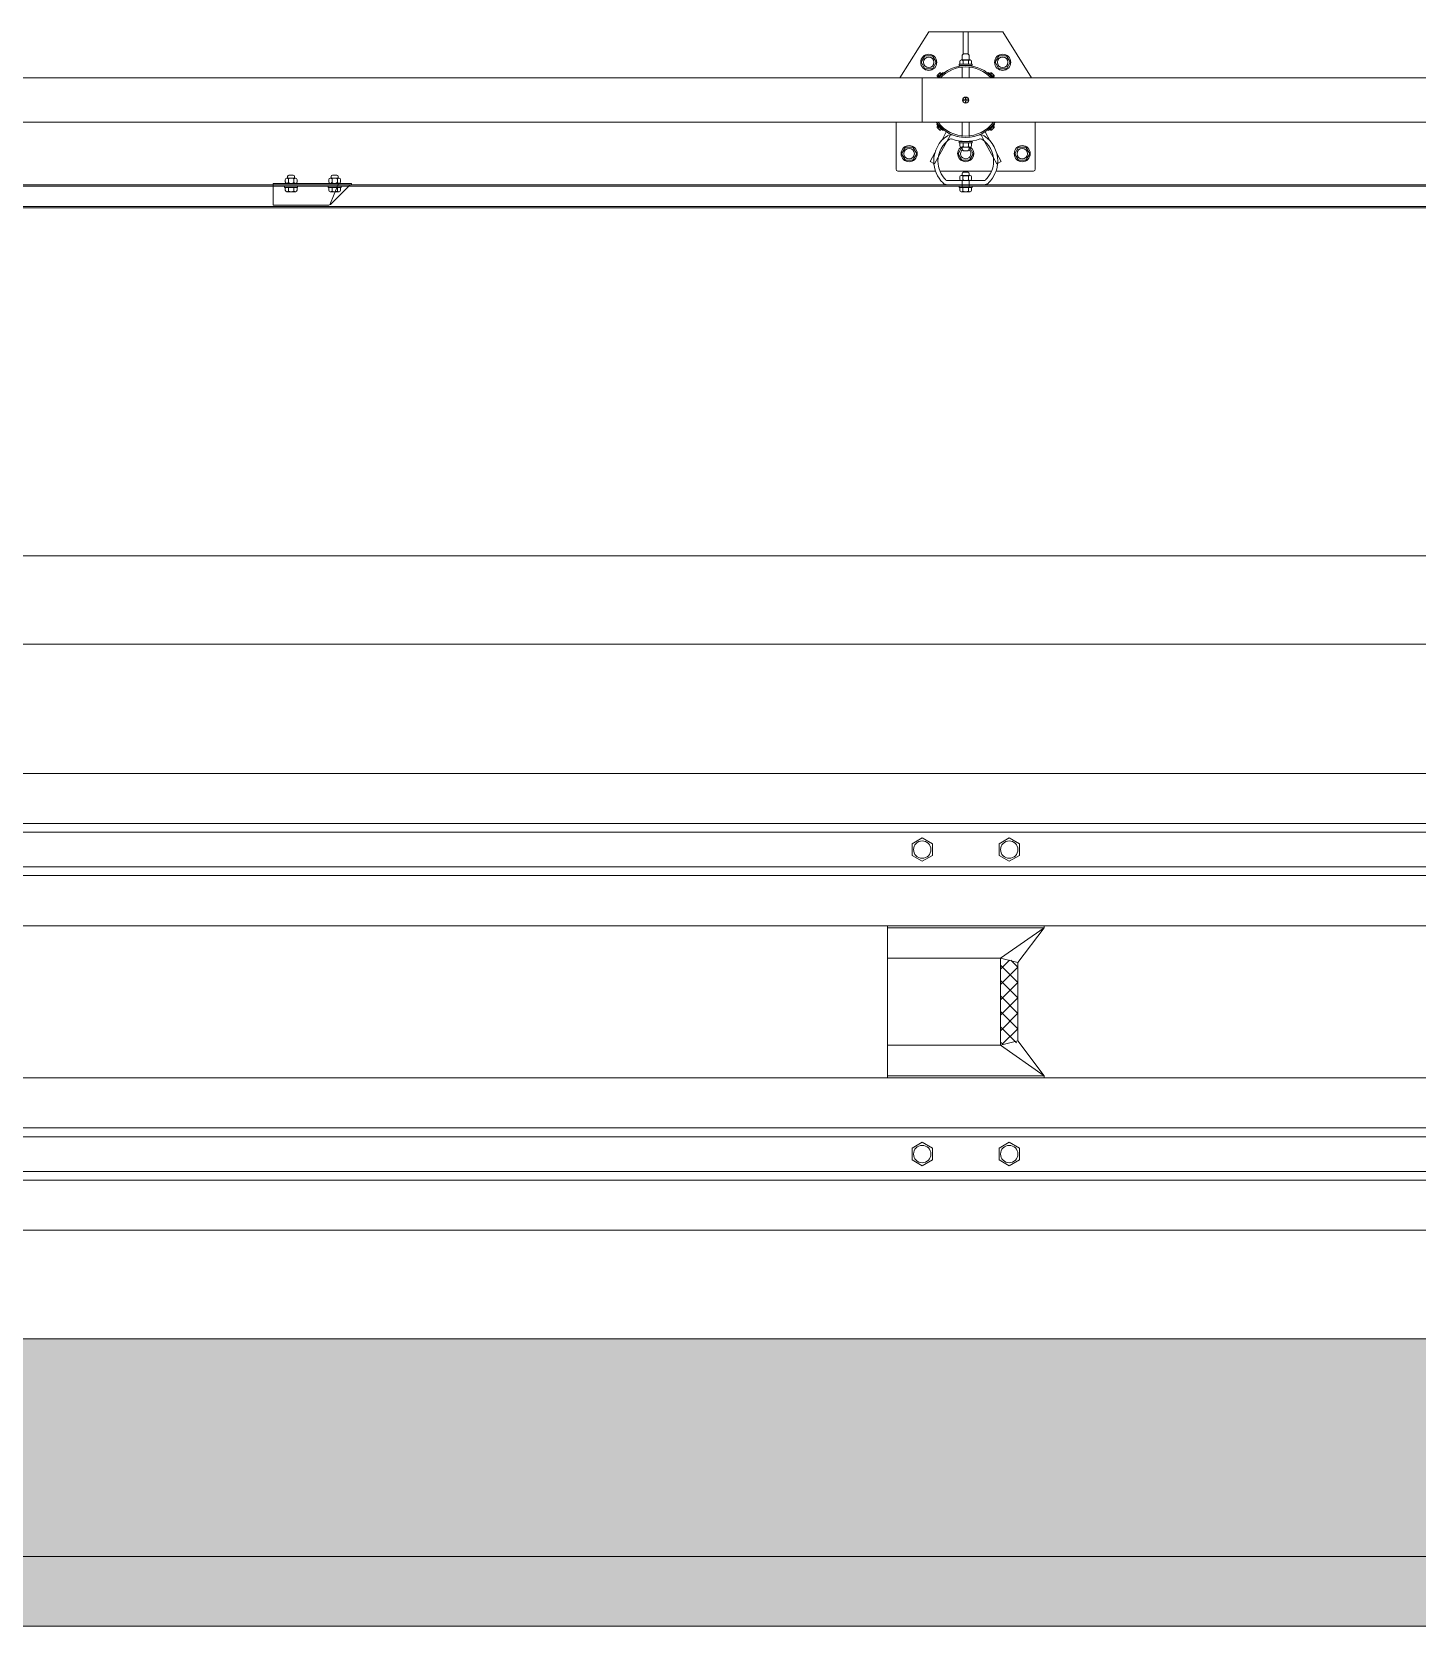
# Model space of a CAD drawing. Header units: millimetres. Extents: x 52484 to 62576, y 42216 to 49344.
# Drawn here: x 57260 to 58852, y 45560 to 47392 of the extents above; entities that cross this region are included whole.
import ezdxf

# ---------------------------------------------------------------- set-up
doc = ezdxf.new("R2010")
doc.units = ezdxf.units.MM
doc.header["$MEASUREMENT"] = 0
doc.layers.get('0').update_dxf_attribs({"lineweight": 13})
doc.layers.add('숨은선', color=252, linetype='Continuous', lineweight=9)

msp = doc.modelspace()

# ---------------------------------------------------------------- hatches: boundary and pattern name
at = {"layer": '숨은선'}
h = msp.add_hatch(dxfattribs=at)
h.set_pattern_fill('AR-CONC', color=256, scale=30, style=0)
h.set_pattern_definition([(50, (984.88, 24472.34), (215.17805, -18.82564), [22.5, -247.5]), (355, (984.88, 24472.34), (-41.6254, 225.65764), [18, -198]), (100.45144, (1002.82, 24470.77), (173.55265, 206.832), [19.12206, -210.3426]), (46.1842, (984.88, 24532.34), (320.1724, -49.6558), [33.75, -371.25]), (96.63564, (1011.57, 24528.2), (280.3986, 292.2356), [28.6831, -315.5141]), (351.18416, (984.9, 24532.34), (280.3986, 292.2356), [27, -297]), (21, (1014.88, 24517.34), (179.0721, -120.78567), [22.5, -247.5]), (326, (1014.88, 24517.34), (72.9946, 217.545), [18, -198]), (71.45144, (1029.8, 24507.27), (252.0667, 96.75935), [19.12206, -210.3426]), (37.5, (984.885, 24472.34), (3.64796, 99.86816), [0, -195.6, 0, -201, 0, -198.75]), (7.5, (984.88, 24472.34), (78.92086, 118.32351), [0, -114.6, 0, -191.1, 0, -75.75]), (327.5, (917.985, 24472.34), (160.14673, -6.76646), [0, -75, 0, -234, 0, -310.5]), (317.5, (887.98, 24472.34), (174.95585, 30.0315), [0, -97.5, 0, -155.4, 0, -220.5])])
edge = h.paths.add_edge_path()
edge.add_line((56356.5, 45889.8), (53974.4, 45889.8))
edge.add_line((53974.4, 45889.8), (53974.4, 45699.8))
edge.add_arc((53964.4, 45699.8), 10, 180, 360, ccw=False)
edge.add_line((53954.4, 45699.8), (53954.4, 45889.8))
edge.add_line((53954.4, 45889.8), (53844.4, 45889.8))
edge.add_line((53844.4, 45889.8), (53844.4, 45699.8))
edge.add_arc((53834.4, 45699.8), 10, 180, 360, ccw=False)
edge.add_line((53824.4, 45699.8), (53824.4, 45889.8))
edge.add_line((53824.4, 45889.8), (53714.4, 45889.8))
edge.add_line((53714.4, 45889.8), (53714.4, 45699.8))
edge.add_arc((53704.4, 45699.8), 10, 180, 360, ccw=False)
edge.add_line((53694.4, 45699.8), (53694.4, 45889.8))
edge.add_line((53694.4, 45889.8), (53484, 45889.8))
edge.add_line((53484, 45889.8), (53484, 45639.8))
edge.add_line((53484, 45639.8), (56356.5, 45639.8))
edge.add_line((56356.5, 45639.8), (56356.5, 45889.8))
edge = h.paths.add_edge_path()
edge.add_line((56694.4, 45889.8), (56356.5, 45889.8))
edge.add_line((56356.5, 45889.8), (56356.5, 45639.8))
edge.add_line((56356.5, 45639.8), (60534.5, 45639.8))
edge.add_line((60534.5, 45639.8), (60534.5, 45889.8))
edge.add_line((60534.5, 45889.8), (56974.4, 45889.8))
edge.add_line((56974.4, 45889.8), (56974.4, 45699.8))
edge.add_arc((56964.4, 45699.8), 10, 180, 360, ccw=False)
edge.add_line((56954.4, 45699.8), (56954.4, 45889.8))
edge.add_line((56954.4, 45889.8), (56844.4, 45889.8))
edge.add_line((56844.4, 45889.8), (56844.4, 45699.8))
edge.add_arc((56834.4, 45699.8), 10, 180, 360, ccw=False)
edge.add_line((56824.4, 45699.8), (56824.4, 45889.8))
edge.add_line((56824.4, 45889.8), (56714.4, 45889.8))
edge.add_line((56714.4, 45889.8), (56714.4, 45699.8))
edge.add_arc((56704.4, 45699.8), 10, 180, 360, ccw=False)
edge.add_line((56694.4, 45699.8), (56694.4, 45889.8))
h = msp.add_hatch(dxfattribs=at)
h.set_pattern_fill('ANSI36', color=256, scale=150, style=0)
h.set_pattern_definition([(45, (984.885, 24472.338), (9.943689, 36.4601934), [46.875, -9.375, 0, -9.375])])
h.paths.add_polyline_path([(60534.5, 45639.8), (56356.5, 45639.8), (56356.5, 45559.8), (60534.5, 45559.8)])
h.paths.add_polyline_path([(53484, 45639.8), (53484, 45559.8), (56356.5, 45559.8), (56356.5, 45639.8)])

# ---------------------------------------------------------------- linework, layer by layer
at = {"color": 7}
for p, q in [((58258, 47339.1, 0), (58291.1, 47392.1, 0)), ((58291.1, 47392.1, 0), (58376.1, 47392.1, 0)), ((58330.6, 47366.2, 0), (58330.6, 47392.1, 0)), ((58330.6, 47392.1, 0), (58336.6, 47392.1, 0)), ((58336.6, 47366.2, 0), (58336.6, 47392.1, 0)), ((58409.2, 47339.1, 0), (58376.1, 47392.1, 0)), ((58329.6, 47365.2, 0), (58331.1, 47366.7, 0)), ((58329.6, 47365.2, 0), (58329.6, 47359.9, 0)), ((58336.1, 47366.7, 0), (58331.1, 47366.7, 0)), ((58337.6, 47365.2, 0), (58336.1, 47366.7, 0)), ((58337.6, 47365.2, 0), (58337.6, 47359.9, 0)), ((58286.8, 47364.6, 0), (58282.5, 47357.1, 0)), ((58282.5, 47357.1, 0), (58286.8, 47349.6, 0)), ((58295.4, 47364.6, 0), (58286.8, 47364.6, 0)), ((58286.8, 47349.6, 0), (58295.4, 47349.6, 0)), ((58299.8, 47357.1, 0), (58295.4, 47364.6, 0)), ((58295.4, 47349.6, 0), (58299.8, 47357.1, 0)), ((58341.1, 47354.9, 0), (58326.1, 47354.9, 0)), ((58326.1, 47354.9, 0), (58326.1, 47353.4, 0)), ((58326.1, 47353.4, 0), (58341.1, 47353.4, 0)), ((58326.9, 47355.7, 0), (58326.9, 47358.1, 0)), ((58338.6, 47359.9, 0), (58328.7, 47359.9, 0)), ((58329.6, 47353.2, 0), (58329.6, 47353.4, 0)), ((58329.6, 47339.1, 0), (58329.6, 47351.6, 0)), ((58330.6, 47359.6, 0), (58336.6, 47359.6, 0)), ((58330.6, 47359, 0), (58330.6, 47354.9, 0)), ((58330.6, 47353.4, 0), (58336.6, 47353.4, 0)), ((58336.8, 47359, 0), (58336.8, 47354.9, 0)), ((58337.6, 47353.2, 0), (58337.6, 47353.4, 0)), ((58337.6, 47339.1, 0), (58337.6, 47351.6, 0)), ((58340.4, 47355.7, 0), (58340.4, 47358.1, 0)), ((58341.1, 47353.4, 0), (58341.1, 47354.9, 0)), ((58367.5, 47357.1, 0), (58371.8, 47364.6, 0)), ((58371.8, 47349.6, 0), (58367.5, 47357.1, 0)), ((58371.8, 47364.6, 0), (58380.4, 47364.6, 0)), ((58380.4, 47349.6, 0), (58371.8, 47349.6, 0)), ((58380.4, 47364.6, 0), (58384.8, 47357.1, 0)), ((58384.8, 47357.1, 0), (58380.4, 47349.6, 0)), ((58300.9, 47342, 0), (58303.9, 47345, 0)), ((58301.9, 47340.2, 0), (58300.9, 47341.2, 0)), ((58302.9, 47341.2, 0), (58301.8, 47342.4, 0)), ((58301.9, 47340.2, 0), (58305.7, 47344, 0)), ((58304.6, 47342.9, 0), (58303.5, 47344.1, 0)), ((58305.7, 47344, 0), (58304.7, 47345, 0)), ((58307.6, 47345.4, 0), (58308.2, 47344.6, 0)), ((58359.6, 47345.4, 0), (58359, 47344.6, 0)), ((58361.5, 47344, 0), (58362.5, 47345, 0)), ((58365.3, 47340.2, 0), (58361.5, 47344, 0)), ((58362.6, 47342.9, 0), (58363.7, 47344.1, 0)), ((58366.3, 47342, 0), (58363.3, 47345, 0)), ((58364.3, 47341.2, 0), (58365.4, 47342.4, 0)), ((58365.3, 47340.2, 0), (58366.3, 47341.2, 0)), ((58253.6, 47234.1, 0), (58253.6, 47288.3, 0)), ((58300.5, 47285.8, 0), (58301.3, 47286.4, 0)), ((58301.9, 47284, 0), (58300.9, 47283, 0)), ((58300.9, 47282.1, 0), (58303.9, 47279.2, 0)), ((58302.9, 47282.9, 0), (58301.8, 47281.8, 0)), ((58301.9, 47284, 0), (58305.7, 47280.2, 0)), ((58304.6, 47281.2, 0), (58303.5, 47280.1, 0)), ((58305.7, 47280.2, 0), (58304.7, 47279.2, 0)), ((58311.3, 47277.2, 0), (58305.6, 47266.6, 0)), ((58307.6, 47278.7, 0), (58308.2, 47279.5, 0)), ((58316.3, 47274.6, 0), (58316, 47273.9, 0)), ((58329.6, 47272.6, 0), (58329.6, 47288.3, 0)), ((58337.6, 47272.6, 0), (58337.6, 47288.3, 0)), ((58350.9, 47274.6, 0), (58351.3, 47273.9, 0)), ((58355.9, 47277.2, 0), (58361.7, 47266.6, 0)), ((58359.6, 47278.7, 0), (58359, 47279.5, 0)), ((58365.3, 47284, 0), (58361.5, 47280.2, 0)), ((58361.5, 47280.2, 0), (58362.5, 47279.2, 0)), ((58362.6, 47281.2, 0), (58363.7, 47280.1, 0)), ((58366.3, 47282.1, 0), (58363.3, 47279.2, 0)), ((58364.3, 47282.9, 0), (58365.4, 47281.8, 0)), ((58365.3, 47284, 0), (58366.3, 47283, 0)), ((58366.7, 47285.8, 0), (58366, 47286.4, 0)), ((58413.6, 47288.3, 0), (58413.6, 47234.1, 0)), ((58264.3, 47259.6, 0), (58260, 47252.1, 0)), ((58272.9, 47259.6, 0), (58264.3, 47259.6, 0)), ((58277.3, 47252.1, 0), (58272.9, 47259.6, 0)), ((58311.8, 47266.1, 0), (58302, 47248.1, 0)), ((58325, 47252.1, 0), (58329.3, 47259.5, 0)), ((58326.1, 47266, 0), (58341.1, 47266, 0)), ((58326.1, 47264.5, 0), (58326.1, 47266, 0)), ((58341.1, 47264.5, 0), (58326.1, 47264.5, 0)), ((58326.9, 47263.7, 0), (58326.9, 47261.3, 0)), ((58338.6, 47259.5, 0), (58328.7, 47259.5, 0)), ((58329.6, 47266, 0), (58329.6, 47266.2, 0)), ((58329.6, 47257, 0), (58329.6, 47259.5, 0)), ((58329.6, 47257, 0), (58331.1, 47255.5, 0)), ((58330.6, 47260.4, 0), (58330.6, 47264.5, 0)), ((58336.1, 47255.5, 0), (58331.1, 47255.5, 0)), ((58337.6, 47257, 0), (58336.1, 47255.5, 0)), ((58336.8, 47260.4, 0), (58336.8, 47264.5, 0)), ((58337.6, 47266, 0), (58337.6, 47266.2, 0)), ((58337.6, 47257, 0), (58337.6, 47259.5, 0)), ((58338, 47259.5, 0), (58342.3, 47252.1, 0)), ((58340.4, 47263.7, 0), (58340.4, 47261.3, 0)), ((58341.1, 47266, 0), (58341.1, 47264.5, 0)), ((58355.4, 47266.1, 0), (58365.2, 47248.1, 0)), ((58390, 47252.1, 0), (58394.3, 47259.6, 0)), ((58394.3, 47259.6, 0), (58402.9, 47259.6, 0)), ((58402.9, 47259.6, 0), (58407.3, 47252.1, 0)), ((58260, 47252.1, 0), (58264.3, 47244.6, 0)), ((58264.3, 47244.6, 0), (58272.9, 47244.6, 0)), ((58272.9, 47244.6, 0), (58277.3, 47252.1, 0)), ((58298.2, 47253, 0), (58292.9, 47243.2, 0)), ((58297, 47240.9, 0), (58292.9, 47243.2, 0)), ((58329.3, 47244.6, 0), (58325, 47252.1, 0)), ((58337.9, 47244.6, 0), (58329.3, 47244.6, 0)), ((58342.3, 47252.1, 0), (58337.9, 47244.6, 0)), ((58369, 47253, 0), (58374.4, 47243.2, 0)), ((58370.2, 47240.9, 0), (58374.4, 47243.2, 0)), ((58394.3, 47244.6, 0), (58390, 47252.1, 0)), ((58402.9, 47244.6, 0), (58394.3, 47244.6, 0)), ((58407.3, 47252.1, 0), (58402.9, 47244.6, 0)), ((57551.6, 47219.8, 0), (57551.6, 47222.2, 0)), ((57563.3, 47224, 0), (57553.4, 47224, 0)), ((57554.3, 47224, 0), (57554.3, 47226, 0)), ((57555.3, 47223.1, 0), (57555.3, 47218.8, 0)), ((57560.8, 47227.5, 0), (57555.8, 47227.5, 0)), ((57561.4, 47223.1, 0), (57561.4, 47218.8, 0)), ((57562.3, 47224, 0), (57562.3, 47226, 0)), ((57565.1, 47219.8, 0), (57565.1, 47222.2, 0)), ((57601.6, 47219.8, 0), (57601.6, 47222.2, 0)), ((57613.3, 47224, 0), (57603.4, 47224, 0)), ((57604.3, 47224, 0), (57604.3, 47226, 0)), ((57605.3, 47223.1, 0), (57605.3, 47218.8, 0)), ((57610.8, 47227.5, 0), (57605.8, 47227.5, 0)), ((57611.4, 47223.1, 0), (57611.4, 47218.8, 0)), ((57612.3, 47224, 0), (57612.3, 47226, 0)), ((57615.1, 47219.8, 0), (57615.1, 47222.2, 0)), ((58298.9, 47232.1, 0), (58255.6, 47232.1, 0)), ((58363.3, 47232.1, 0), (58303.9, 47232.1, 0)), ((58326.9, 47222.9, 0), (58326.9, 47225.3, 0)), ((58338.6, 47227.1, 0), (58328.7, 47227.1, 0)), ((58329.6, 47227.1, 0), (58329.6, 47229.2, 0)), ((58330.5, 47226.2, 0), (58330.5, 47222, 0)), ((58330.6, 47226.6, 0), (58336.6, 47226.6, 0)), ((58336.1, 47230.7, 0), (58331.1, 47230.7, 0)), ((58336.7, 47226.2, 0), (58336.7, 47222, 0)), ((58337.6, 47227.1, 0), (58337.6, 47229.2, 0)), ((58340.4, 47222.9, 0), (58340.4, 47225.3, 0)), ((58411.6, 47232.1, 0), (58368.4, 47232.1, 0))]:
    msp.add_line(p, q, dxfattribs=at)
for p, q in [((59884.7, 47339.1, 0), (53782.5, 47339.1, 0)), ((58283.6, 47339.1, 0), (58283.6, 47288.3, 0)), ((59884.7, 47288.3, 0), (53782.5, 47288.3, 0)), ((58312.6, 47221.1, 0), (58354.6, 47221.1, 0)), ((59743, 47216.4, 0), (56751, 47216.4, 0)), ((57537.6, 47218, 0), (57627.6, 47218, 0)), ((57537.6, 47216.4, 0), (57537.6, 47218, 0)), ((57537.6, 47216.4, 0), (57627.6, 47216.4, 0)), ((57627.6, 47216.4, 0), (57627.6, 47218, 0)), ((58312.6, 47216.4, 0), (58354.6, 47216.4, 0)), ((59743, 47189.8, 0), (56751, 47189.8, 0)), ((60534.5, 46789.8, 0), (53731.3, 46789.8, 0)), ((60534.5, 46688.2, 0), (56904.6, 46688.2, 0)), ((60506.8, 46539.8, 0), (53748.6, 46539.8, 0)), ((58271.9, 46459, 0), (58283.6, 46465.8, 0)), ((58271.9, 46445.5, 0), (58271.9, 46459, 0)), ((58283.6, 46465.8, 0), (58295.3, 46459, 0)), ((58295.3, 46459, 0), (58295.3, 46445.5, 0)), ((58383.6, 46465.8, 0), (58371.9, 46459, 0)), ((58371.9, 46459, 0), (58371.9, 46445.5, 0)), ((58395.3, 46459, 0), (58383.6, 46465.8, 0)), ((58395.3, 46445.5, 0), (58395.3, 46459, 0)), ((58283.6, 46438.8, 0), (58271.9, 46445.5, 0)), ((58295.3, 46445.5, 0), (58283.6, 46438.8, 0)), ((58371.9, 46445.5, 0), (58383.6, 46438.8, 0)), ((58383.6, 46438.8, 0), (58395.3, 46445.5, 0)), ((60550.4, 46364.8, 0), (53763.7, 46364.8, 0)), ((58243.6, 46189.8, 0), (58243.6, 46364.8, 0)), ((58423.6, 46362.3, 0), (58423.6, 46364.8, 0)), ((58373.6, 46327.3, 0), (58393.6, 46322.3, 0)), ((58373.6, 46227.3, 0), (58393.6, 46232.3, 0)), ((60496.8, 46189.8, 0), (53748.6, 46189.8, 0)), ((58423.6, 46189.8, 0), (58423.6, 46192.3, 0)), ((58283.6, 46115.8, 0), (58271.9, 46109, 0)), ((58271.9, 46109, 0), (58271.9, 46095.5, 0)), ((58295.3, 46109, 0), (58283.6, 46115.8, 0)), ((58295.3, 46095.5, 0), (58295.3, 46109, 0)), ((58371.9, 46109, 0), (58383.6, 46115.8, 0)), ((58371.9, 46095.5, 0), (58371.9, 46109, 0)), ((58383.6, 46115.8, 0), (58395.3, 46109, 0)), ((58395.3, 46109, 0), (58395.3, 46095.5, 0)), ((58271.9, 46095.5, 0), (58283.6, 46088.8, 0)), ((58283.6, 46088.8, 0), (58295.3, 46095.5, 0)), ((58383.6, 46088.8, 0), (58371.9, 46095.5, 0)), ((58395.3, 46095.5, 0), (58383.6, 46088.8, 0)), ((60534.5, 46014.8, 0), (53763.7, 46014.8, 0)), ((60534.5, 45889.8, 0), (53484, 45889.8, 0)), ((60534.5, 45639.8, 0), (53484, 45639.8, 0)), ((60534.5, 45559.8, 0), (53484, 45559.8, 0))]:
    msp.add_line(p, q)
at = {"linetype": 'ByBlock'}
for p, q in [((58330.3, 47313.8, 0), (58332.2, 47313.8, 0)), ((58330.3, 47313.5, 0), (58332.2, 47313.5, 0)), ((58333.5, 47315, 0), (58333.5, 47317, 0)), ((58333.5, 47312.3, 0), (58333.5, 47310.4, 0)), ((58333.7, 47315, 0), (58333.7, 47317, 0)), ((58333.7, 47312.3, 0), (58333.7, 47310.4, 0)), ((58336.9, 47313.8, 0), (58334.9, 47313.8, 0)), ((58336.9, 47313.5, 0), (58334.9, 47313.5, 0))]:
    msp.add_line(p, q, dxfattribs=at)
at = {"color": 251}
for p, q in [((58316, 47273.9, 0), (58311.8, 47266.1, 0)), ((58351.3, 47273.9, 0), (58355.4, 47266.1, 0)), ((58297, 47240.9, 0), (58297.9, 47240.4, 0)), ((58297.9, 47240.4, 0), (58302, 47248.1, 0)), ((58365.2, 47248.1, 0), (58369.3, 47240.4, 0)), ((58370.2, 47240.9, 0), (58369.3, 47240.4, 0))]:
    msp.add_line(p, q, dxfattribs=at)
at = {"color": 8}
for p, q in [((57537.6, 47216.4, 0), (57537.6, 47193, 0)), ((57612.6, 47218, 0), (57602.7, 47193.2, 0)), ((57603.4, 47193.7, 0), (57626, 47216.4, 0)), ((57537.6, 47193, 0), (57601.6, 47193, 0)), ((58373.6, 46314.8, 0), (58384, 46325.2, 0)), ((58393.6, 46317, 0), (58385.6, 46325.1, 0)), ((58393.6, 46299.4, 0), (58373.6, 46319.4, 0)), ((58373.6, 46297.1, 0), (58393.6, 46317.1, 0)), ((58393.6, 46281.7, 0), (58373.6, 46301.7, 0)), ((58373.6, 46279.4, 0), (58393.6, 46299.4, 0)), ((58393.6, 46264, 0), (58373.6, 46284, 0)), ((58373.6, 46261.8, 0), (58393.6, 46281.8, 0)), ((58393.6, 46246.3, 0), (58373.6, 46266.3, 0)), ((58373.6, 46244.1, 0), (58393.6, 46264.1, 0)), ((58392.1, 46230.1, 0), (58373.6, 46248.7, 0)), ((58376.1, 46228.5, 0), (58373.6, 46231, 0)), ((58375.7, 46228.5, 0), (58393.6, 46246.4, 0))]:
    msp.add_line(p, q, dxfattribs=at)
at = {"color": 7}
for centre, radius in [((58291.1, 47357.1, 0), 9.25), ((58376.1, 47357.1, 0), 9.25), ((58291.1, 47357.1, 0), 6), ((58376.1, 47357.1, 0), 6), ((58268.6, 47252.1, 0), 9.25), ((58268.6, 47252.1, 0), 6), ((58398.6, 47252.1, 0), 9.25), ((58398.6, 47252.1, 0), 6)]:
    msp.add_circle(centre, radius, dxfattribs=at)
for radius in [3.5, 3.31]:
    msp.add_circle((58333.6, 47313.7, 0), radius)
for centre, radius, start, end in [((58333.6, 47312.1, 0), 41.3, 40.8252, 139.1748), ((58333.6, 47312.1, 0), 39.7, 42.8515, 137.1485), ((58328.7, 47358.1, 0), 1.8, 90, 180), ((58328.7, 47355.7, 0), 1.8, 180, 206.3886), ((58328.2, 47356.1, 0), 3.75, 50.0886, 85.3485), ((58333.7, 47354, 0), 5.91, 58.4504, 121.5496), ((58339.2, 47356.1, 0), 3.75, 95.293, 129.9114), ((58338.6, 47358.1, 0), 1.8, 0, 90), ((58338.6, 47355.7, 0), 1.8, 333.6114, 0), ((58301.3, 47341.6, 0), 0.6, 134.7627, 224.7627), ((58303.3, 47338.2, 0), 4.38, 109.8191, 125.4443), ((58333.6, 47312.1, 0), 42.3, 127.9626, 140.335), ((58303.8, 47342.1, 0), 2, 97.8928, 171.6326), ((58307.6, 47342.5, 0), 4.38, 144.0812, 159.7063), ((58304.3, 47344.5, 0), 0.6, 44.7627, 134.7627), ((58333.6, 47312.1, 0), 42.3, 39.665, 52.0374), ((58362.9, 47344.5, 0), 0.6, 45.2373, 135.2373), ((58359.6, 47342.5, 0), 4.38, 20.2937, 35.9188), ((58363.4, 47342.1, 0), 2, 8.3674, 82.1072), ((58363.9, 47338.2, 0), 4.38, 54.5557, 70.1809), ((58365.9, 47341.6, 0), 0.6, 315.2373, 45.2373), ((58333.6, 47312.1, 0), 41.3, 215.1887, 324.8113), ((58333.6, 47312.1, 0), 42.3, 218.4566, 232.0374), ((58301.3, 47282.6, 0), 0.6, 135.2373, 225.2373), ((58303.3, 47285.9, 0), 4.38, 234.5557, 250.1809), ((58333.6, 47312.1, 0), 39.7, 216.8338, 323.1662), ((58303.8, 47282.1, 0), 2, 188.3674, 262.1072), ((58307.6, 47281.6, 0), 4.38, 200.2937, 215.9188), ((58304.3, 47279.6, 0), 0.6, 225.2373, 315.2373), ((58333.6, 47312.1, 0), 42.3, 307.9626, 321.5434), ((58362.9, 47279.6, 0), 0.6, 224.7627, 314.7627), ((58359.6, 47281.6, 0), 4.38, 324.0812, 339.7063), ((58363.4, 47282.1, 0), 2, 277.8928, 351.6326), ((58363.9, 47285.9, 0), 4.38, 289.8191, 305.4443), ((58365.9, 47282.6, 0), 0.6, 314.7627, 44.7627), ((58333.6, 47252.1, 0), 9.25, 125.6647, 54.185), ((58328.7, 47263.7, 0), 1.8, 153.6114, 180), ((58328.7, 47261.3, 0), 1.8, 180, 270), ((58333.6, 47252.1, 0), 6, 128.5718, 51.4283), ((58328.2, 47263.3, 0), 3.75, 274.6515, 309.9114), ((58333.7, 47265.4, 0), 5.91, 238.4504, 301.5496), ((58339.2, 47263.3, 0), 3.75, 230.0886, 264.707), ((58338.6, 47261.3, 0), 1.8, 270, 0), ((58338.6, 47263.7, 0), 1.8, 0, 26.3886), ((57553.4, 47222.2, 0), 1.8, 90, 180), ((57553.4, 47219.8, 0), 1.81, 179.9449, 262.4314), ((57552.8, 47220.2, 0), 3.75, 50.0886, 85.0279), ((57552.8, 47221.7, 0), 3.77, 275.3415, 310.1988), ((57555.8, 47226, 0), 1.5, 90, 180), ((57558.3, 47218.1, 0), 5.91, 58.4504, 121.5496), ((57558.3, 47223.9, 0), 5.91, 238.4504, 301.5496), ((57560.8, 47226, 0), 1.5, 0, 90), ((57563.8, 47220.2, 0), 3.75, 94.9721, 129.9114), ((57563.9, 47221.7, 0), 3.77, 229.8012, 264.6585), ((57563.3, 47222.2, 0), 1.8, 0, 90), ((57563.3, 47219.8, 0), 1.81, 277.5686, 0.0551), ((57603.4, 47222.2, 0), 1.8, 90, 180), ((57603.4, 47219.8, 0), 1.81, 179.9449, 262.4314), ((57602.8, 47220.2, 0), 3.75, 50.0886, 85.0279), ((57602.8, 47221.7, 0), 3.77, 275.3415, 310.1988), ((57605.8, 47226, 0), 1.5, 90, 180), ((57608.3, 47218.1, 0), 5.91, 58.4504, 121.5496), ((57608.3, 47223.9, 0), 5.91, 238.4504, 301.5496), ((57610.8, 47226, 0), 1.5, 0, 90), ((57613.8, 47220.2, 0), 3.75, 94.9721, 129.9114), ((57613.9, 47221.7, 0), 3.77, 229.8012, 264.6585), ((57613.3, 47222.2, 0), 1.8, 0, 90), ((57613.3, 47219.8, 0), 1.81, 277.5686, 0.0551), ((58255.6, 47234.1, 0), 2, 180, 270), ((58328.7, 47225.3, 0), 1.8, 90, 180), ((58328.7, 47222.9, 0), 1.81, 179.9449, 262.4314), ((58328.1, 47223.4, 0), 3.75, 50.0886, 85.0279), ((58328.1, 47224.9, 0), 3.77, 275.3415, 310.1988), ((58328.7, 47222.9, 0), 1.8, 269.3487, 270), ((58331.1, 47229.2, 0), 1.5, 90, 180), ((58333.6, 47221.2, 0), 5.91, 58.4504, 121.5496), ((58333.6, 47227, 0), 5.91, 238.4504, 301.5496), ((58336.1, 47229.2, 0), 1.5, 0, 90), ((58339.1, 47223.4, 0), 3.75, 94.9721, 129.9114), ((58339.1, 47224.9, 0), 3.77, 229.8012, 264.6585), ((58338.6, 47225.3, 0), 1.8, 0, 90), ((58338.5, 47222.9, 0), 1.81, 277.5686, 0.0551), ((58411.6, 47234.1, 0), 2, 270, 0), ((57553.4, 47219.8, 0), 1.8, 269.3487, 270), ((57603.4, 47219.8, 0), 1.8, 269.3487, 270)]:
    msp.add_arc(centre, radius, start, end, dxfattribs=at)
at = {"linetype": 'ByBlock'}
for centre, start, end in [((58332.2, 47315, 0), 270, 0), ((58332.2, 47312.3, 0), 0, 90), ((58334.9, 47315, 0), 180, 270), ((58334.9, 47312.3, 0), 90, 180)]:
    msp.add_arc(centre, 1.22, start, end, dxfattribs=at)
for centre, radius, start, end in [((58316.5, 47266.6, 0), 7.25, 69.3811, 123.6447), ((58333.6, 47312.1, 0), 41.3, 249.3811, 290.6189), ((58350.7, 47266.6, 0), 7.25, 56.3553, 110.6189), ((58331.9, 47243.6, 0), 35, 123.6447, 180), ((58331.9, 47243.6, 0), 30.2, 123.6447, 180), ((58316.5, 47266.6, 0), 2.5, 69.3811, 123.6447), ((58333.6, 47312.1, 0), 46, 249.3811, 290.6189), ((58350.7, 47266.6, 0), 2.5, 56.3553, 110.6189), ((58335.4, 47243.6, 0), 30.2, 0, 56.3553), ((58335.4, 47243.6, 0), 35, 0, 56.3553), ((58331.9, 47243.6, 0), 35, 180, 226.0724), ((58331.9, 47243.6, 0), 30.2, 180, 226.0724), ((58335.4, 47243.6, 0), 30.2, 313.9276, 0), ((58335.4, 47243.6, 0), 35, 313.9276, 360), ((58312.6, 47223.6, 0), 7.25, 226.0724, 270), ((58312.6, 47223.6, 0), 2.5, 226.0724, 270), ((58354.6, 47223.6, 0), 2.5, 270, 313.9276), ((58354.6, 47223.6, 0), 7.25, 270, 313.9276)]:
    msp.add_arc(centre, radius, start, end)
at = {"color": 8}
msp.add_arc((57601.6, 47195.5, 0), 2.5, 270, 315, dxfattribs=at)
at = {"layer": '숨은선'}
for p, q in [((58329.6, 47221.1, 0), (58329.6, 47213.2, 0)), ((58337.6, 47213.2, 0), (58337.6, 47221.1, 0)), ((59743.4, 47214.8, 0), (56751, 47214.8, 0)), ((57550.8, 47214.8, 0), (57550.8, 47213.3, 0)), ((57565.8, 47213.3, 0), (57550.8, 47213.3, 0)), ((57551.6, 47212.5, 0), (57551.6, 47210.1, 0)), ((57563.3, 47208.3, 0), (57553.4, 47208.3, 0)), ((57555.3, 47209.1, 0), (57555.3, 47213.3, 0)), ((57561.4, 47209.1, 0), (57561.4, 47213.3, 0)), ((57565.1, 47212.5, 0), (57565.1, 47210.1, 0)), ((57565.8, 47214.8, 0), (57565.8, 47213.3, 0)), ((57600.8, 47214.8, 0), (57600.8, 47213.3, 0)), ((57615.8, 47213.3, 0), (57600.8, 47213.3, 0)), ((57601.6, 47212.5, 0), (57601.6, 47210.1, 0)), ((57613.3, 47208.3, 0), (57603.4, 47208.3, 0)), ((57605.3, 47209.1, 0), (57605.3, 47213.3, 0)), ((57611.4, 47209.1, 0), (57611.4, 47213.3, 0)), ((57615.1, 47212.5, 0), (57615.1, 47210.1, 0)), ((57615.8, 47214.8, 0), (57615.8, 47213.3, 0)), ((58326, 47214.8, 0), (58326, 47213.3, 0)), ((58341, 47213.3, 0), (58326, 47213.3, 0)), ((58326.8, 47212.5, 0), (58326.8, 47210.1, 0)), ((58338.5, 47208.3, 0), (58328.6, 47208.3, 0)), ((58330.5, 47209.1, 0), (58330.5, 47213.3, 0)), ((58336.7, 47209.1, 0), (58336.7, 47213.3, 0)), ((58340.3, 47212.5, 0), (58340.3, 47210.1, 0)), ((58341, 47214.8, 0), (58341, 47213.3, 0)), ((59742.5, 47191.4, 0), (56751, 47191.4, 0))]:
    msp.add_line(p, q, dxfattribs=at)
at = {"layer": '숨은선', "color": 0}
for p, q in [((58373.6, 46327.3, 0), (58423.6, 46362.3, 0)), ((58393.6, 46322.3, 0), (58423.6, 46362.3, 0)), ((58243.6, 46327.3, 0), (58373.6, 46327.3, 0)), ((58373.6, 46227.3, 0), (58373.6, 46327.3, 0)), ((58393.6, 46322.3, 0), (58393.6, 46232.3, 0)), ((58393.6, 46232.3, 0), (58423.6, 46192.3, 0)), ((58243.6, 46227.3, 0), (58373.6, 46227.3, 0)), ((58373.6, 46227.3, 0), (58423.6, 46192.3, 0))]:
    msp.add_line(p, q, dxfattribs=at)
at = {"layer": '숨은선', "color": 0, "elevation": 0}
for points in [[(60534.5, 46539.8), (53749, 46539.8), (53669, 46573.8)], [(60534.5, 46482.3), (53999, 46482.3)], [(60534.5, 46472.3), (53999, 46472.3)], [(53999, 46432.3), (60534.5, 46432.3)], [(53999, 46422.3), (60534.5, 46422.3)], [(53669, 46330.8), (53748.9, 46364.8), (60550.4, 46364.8)], [(58243.6, 46362.3), (58423.6, 46362.3)], [(60496.8, 46189.8), (53749, 46189.8), (53669, 46223.8)], [(58423.6, 46192.3), (58243.6, 46192.3)], [(60479.2, 46132.3), (53999, 46132.3)], [(60476.1, 46122.3), (53999, 46122.3)], [(53999, 46082.3), (60534.5, 46082.3)], [(53999, 46072.3), (60534.5, 46072.3)], [(53669, 45980.8), (53748.9, 46014.8), (60534.5, 46014.8)]]:
    msp.add_lwpolyline(points, dxfattribs=at)
at = {"layer": '숨은선'}
for centre in [(58283.6, 46452.3, 0), (58383.6, 46452.3, 0), (58283.6, 46102.3, 0), (58383.6, 46102.3, 0)]:
    msp.add_circle(centre, 10, dxfattribs=at)
for centre, radius, start, end in [((57553.4, 47212.5, 0), 1.8, 153.6114, 180), ((57553.4, 47210.1, 0), 1.8, 180, 270), ((57552.8, 47212, 0), 3.75, 274.6515, 309.9114), ((57558.3, 47214.2, 0), 5.91, 238.4504, 301.5496), ((57563.8, 47212, 0), 3.75, 230.0886, 264.707), ((57563.3, 47210.1, 0), 1.8, 270, 0), ((57563.3, 47212.5, 0), 1.8, 0, 26.3886), ((57603.4, 47212.5, 0), 1.8, 153.6114, 180), ((57603.4, 47210.1, 0), 1.8, 180, 270), ((57602.8, 47212, 0), 3.75, 274.6515, 309.9114), ((57608.3, 47214.2, 0), 5.91, 238.4504, 301.5496), ((57613.8, 47212, 0), 3.75, 230.0886, 264.707), ((57613.3, 47210.1, 0), 1.8, 270, 0), ((57613.3, 47212.5, 0), 1.8, 0, 26.3886), ((58328.6, 47212.5, 0), 1.8, 153.6114, 180), ((58328.6, 47210.1, 0), 1.8, 180, 270), ((58328.1, 47212, 0), 3.75, 274.6515, 309.9114), ((58333.6, 47214.2, 0), 5.91, 238.4504, 301.5496), ((58339.1, 47212, 0), 3.75, 230.0886, 264.707), ((58338.5, 47210.1, 0), 1.8, 270, 0), ((58338.5, 47212.5, 0), 1.8, 0, 26.3886)]:
    msp.add_arc(centre, radius, start, end, dxfattribs=at)

doc.saveas('drawing.dxf')
